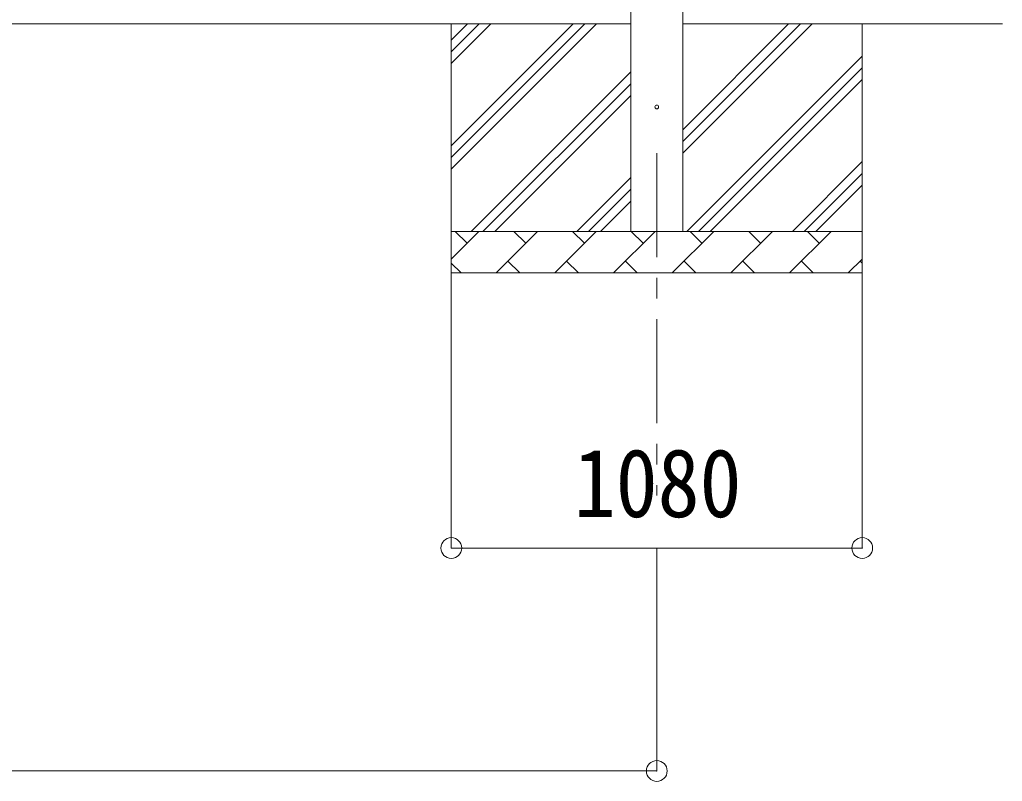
# Model space of a CAD drawing. Units: millimetres at full size, sheet at 1:50; some dimension numbers follow another scale. Extents: x -14053 to 14053, y -9700 to 9700.
# Drawn here: x -4511 to -2144, y -6433 to -4598 of the extents above; entities that cross this region are included whole.
import ezdxf
from ezdxf.enums import TextEntityAlignment as Align

# ---------------------------------------------------------------- set-up
doc = ezdxf.new("R2010")
doc.units = ezdxf.units.MM
doc.header["$LTSCALE"] = 50
doc.header["$PDMODE"] = 32
doc.header["$PDSIZE"] = 50
doc.linetypes.add('CHAIN1', pattern=[8, 5, -1, 1, -1])
for name, color, linetype, lineweight in [('0-0_0', 7, 'Continuous', 9), ('0-1_Defpoints', 4, 'Continuous', 9), ('0-6_PARTS1', 6, 'Continuous', 9)]:
    doc.layers.add(name, color=color, linetype=linetype, lineweight=lineweight)
doc.styles.add('ＭＳ ゴシック', font='')
doc.styles.get('ＭＳ ゴシック').set_extended_font_data('MS Gothic')

msp = doc.modelspace()

# ---------------------------------------------------------------- linework, layer by layer
at = {"layer": '0-0_0'}
for p, q in [((-3038.88, -4608.37), (-8250.38, -4608.37)), ((-3471.38, -4608.37), (-3471.38, -5208.37)), ((-3471.38, -4958.42), (-3121.33, -4608.37)), ((-3471.38, -4930.14), (-3149.61, -4608.37)), ((-3471.38, -4901.85), (-3177.9, -4608.37)), ((-3471.38, -4703.86), (-3375.89, -4608.37)), ((-3471.38, -4675.58), (-3404.17, -4608.37)), ((-3471.38, -4647.29), (-3432.46, -4608.37)), ((-2913.88, -4608.37), (-2143.88, -4608.37)), ((-2913.88, -4920.04), (-2602.21, -4608.37)), ((-2913.88, -4863.47), (-2658.78, -4608.37)), ((-2913.88, -4891.75), (-2630.5, -4608.37)), ((-2481.38, -4608.37), (-2481.38, -5208.37)), ((-2904.22, -5108.37), (-2481.38, -4685.53)), ((-3423.34, -5108.37), (-3038.88, -4723.91)), ((-2875.94, -5108.37), (-2481.38, -4713.81)), ((-3395.06, -5108.37), (-3038.88, -4752.2)), ((-2847.65, -5108.37), (-2481.38, -4742.1)), ((-3366.77, -5108.37), (-3038.88, -4780.48)), ((-2649.66, -5108.37), (-2481.38, -4940.09)), ((-2621.38, -5108.37), (-2481.38, -4968.37)), ((-3168.78, -5108.37), (-3038.88, -4978.47)), ((-3140.5, -5108.37), (-3038.88, -5006.75)), ((-2593.1, -5108.37), (-2481.38, -4996.66)), ((-3112.21, -5108.37), (-3038.88, -5035.04)), ((-3471.38, -5108.37), (-2481.38, -5108.37)), ((-3471.38, -5174.84), (-3404.91, -5108.37)), ((-3433.46, -5136.92), (-3462.02, -5108.37)), ((-3363.49, -5208.37), (-3263.49, -5108.37)), ((-3292.04, -5136.92), (-3320.59, -5108.37)), ((-3222.07, -5208.37), (-3122.07, -5108.37)), ((-3150.62, -5136.92), (-3179.17, -5108.37)), ((-3080.64, -5208.37), (-2980.64, -5108.37)), ((-3009.2, -5136.92), (-3037.75, -5108.37)), ((-2939.22, -5208.37), (-2839.22, -5108.37)), ((-2867.78, -5136.92), (-2896.33, -5108.37)), ((-2797.8, -5208.37), (-2697.8, -5108.37)), ((-2726.36, -5136.92), (-2754.91, -5108.37)), ((-2656.38, -5208.37), (-2556.38, -5108.37)), ((-2584.93, -5136.92), (-2613.49, -5108.37)), ((-3334.93, -5179.82), (-3306.38, -5208.37)), ((-3193.51, -5179.82), (-3164.96, -5208.37)), ((-3052.09, -5179.82), (-3023.54, -5208.37)), ((-2910.67, -5179.82), (-2882.12, -5208.37)), ((-2769.25, -5179.82), (-2740.7, -5208.37)), ((-2627.83, -5179.82), (-2599.27, -5208.37)), ((-2514.96, -5208.37), (-2481.38, -5174.79)), ((-2486.41, -5179.82), (-2481.38, -5184.84)), ((-3471.38, -5184.79), (-3447.8, -5208.37)), ((-2481.38, -5208.37), (-3471.38, -5208.37))]:
    msp.add_line(p, q, dxfattribs=at)
at = {"layer": '0-1_Defpoints'}
for p, q in [((-3038.88, -5108.37), (-3038.88, -2267.37)), ((-2913.88, -2267.37), (-2913.88, -5108.37))]:
    msp.add_line(p, q, dxfattribs=at)
at = {"layer": '0-1_Defpoints', "color": 7, "linetype": 'CHAIN1'}
msp.add_line((-2976.38, -4920.04), (-2976.38, -5744.79), dxfattribs=at)
at = {"layer": '0-1_Defpoints'}
msp.add_circle((-2976.38, -4808.37), 4.5, dxfattribs=at)
at = {"layer": '0-6_PARTS1'}
for p, q in [((-3471.38, -5871.18), (-3471.38, -5208.37)), ((-2481.38, -5871.18), (-2481.38, -5208.37)), ((-3471.38, -5871.18), (-2481.38, -5871.18)), ((-2976.38, -6408.42), (-2976.38, -5871.18)), ((-8312.88, -6408.42), (-2976.38, -6408.42))]:
    msp.add_line(p, q, dxfattribs=at)
for p in [(-3471.38, -5871.18), (-2481.38, -5871.18), (-2976.38, -6408.42)]:
    msp.add_point(p, dxfattribs=at)

# ---------------------------------------------------------------- texts
at = {"layer": '0-6_PARTS1', "color": 7, "style": 'ＭＳ ゴシック', "width": 0.9}
msp.add_text('1080', height=165, dxfattribs=at).set_placement((-3176.38, -5846.18), align=Align.BOTTOM_LEFT)

doc.saveas('drawing.dxf')
